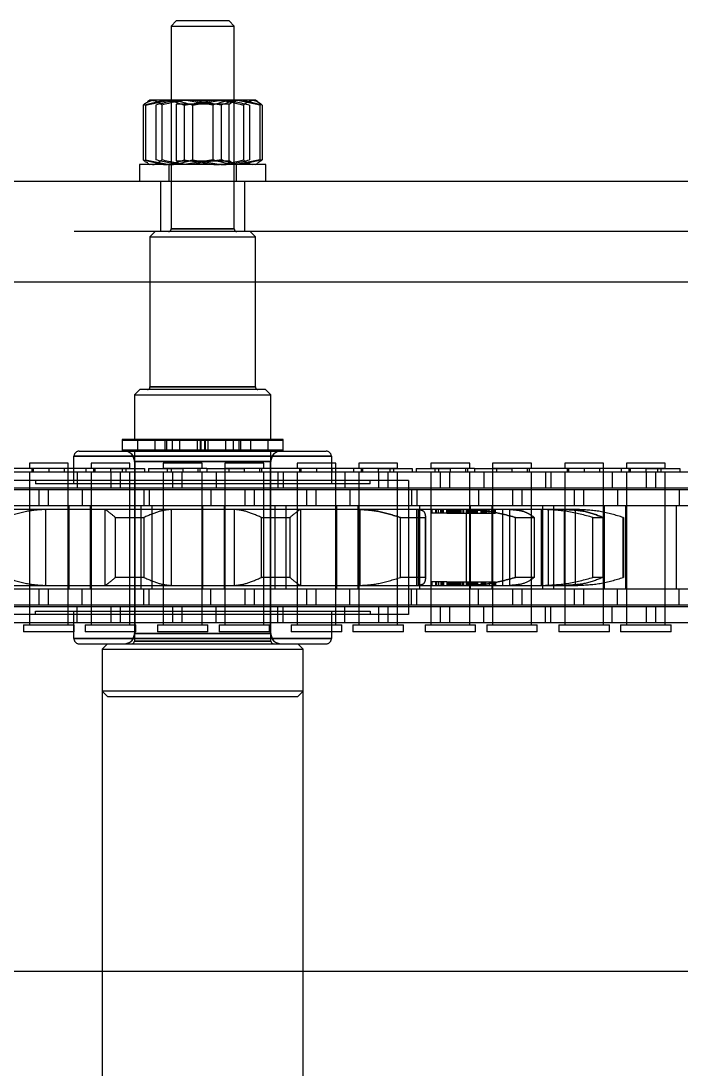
# Model space of a CAD drawing. Header units: metres. Extents: x 0 to 21025, y 0 to 14850.
# Drawn here: x 4855.8 to 4918.4, y 9251.9 to 9351.4 of the extents above; entities that cross this region are included whole.
import ezdxf

# ---------------------------------------------------------------- set-up
doc = ezdxf.new("R2010")
doc.units = ezdxf.units.M
doc.header["$LTSCALE"] = 25
doc.linetypes.add('HIDDEN2', pattern=[4.7625, 3.175, -1.5875])
doc.layers.add('SL4', color=4, linetype='Continuous')
doc.layers.add('ST1', color=7, linetype='HIDDEN2')

msp = doc.modelspace()

# ---------------------------------------------------------------- linework, layer by layer
at = {"layer": 'SL4'}
for p, q in [((4870.527, 9351.384), (4870.027, 9350.884)), ((4870.027, 9350.884), (4870.027, 9343.849)), ((4870.027, 9350.884), (4876.027, 9350.884)), ((4875.527, 9351.384), (4870.527, 9351.384)), ((4876.027, 9350.884), (4875.527, 9351.384)), ((4876.027, 9343.849), (4876.027, 9350.884)), ((4867.384, 9343.402), (4869.325, 9343.849)), ((4868.027, 9343.849), (4867.776, 9343.704)), ((4869.325, 9343.849), (4868.027, 9343.849)), ((4874.086, 9343.849), (4869.325, 9343.849)), ((4871.265, 9343.402), (4874.086, 9343.849)), ((4877.788, 9343.849), (4874.086, 9343.849)), ((4878.027, 9343.849), (4877.788, 9343.849)), ((4878.277, 9343.704), (4878.027, 9343.849)), ((4867.384, 9343.402), (4867.384, 9338.195)), ((4871.265, 9343.402), (4871.265, 9338.195)), ((4876.908, 9343.402), (4876.908, 9338.195)), ((4878.669, 9343.402), (4878.669, 9338.195)), ((4867.384, 9338.195), (4869.325, 9337.749)), ((4867.776, 9337.893), (4868.027, 9337.749)), ((4871.265, 9338.195), (4874.086, 9337.749)), ((4878.027, 9337.749), (4878.277, 9337.893)), ((4878.266, 9337.937), (4878.669, 9338.195)), ((4867.027, 9337.749), (4867.027, 9336.149)), ((4879.027, 9337.749), (4867.027, 9337.749)), ((4879.027, 9336.149), (4879.027, 9337.749)), ((5535.514, 9336.149), (4210.539, 9336.149)), ((4210.539, 9326.624), (5535.514, 9326.624)), ((4210.539, 9261.149), (5535.514, 9261.149)), ((4863.502, 9261.149), (4863.502, 9121.619)), ((4882.552, 9121.619), (4882.552, 9261.149))]:
    msp.add_line(p, q, dxfattribs=at)
for points, knots in [([(4869.325, 9343.849), (4869.371, 9343.848), (4870.026, 9343.842), (4870.668, 9343.614), (4871.265, 9343.402)], [0, 0, 0, 0, 0.070201, 1, 1, 1, 1]), ([(4874.086, 9343.849), (4874.153, 9343.848), (4875.106, 9343.842), (4876.04, 9343.614), (4876.908, 9343.402)], [0, 0, 0, 0, 0.0702006, 1, 1, 1, 1]), ([(4876.908, 9343.402), (4876.981, 9343.469), (4877.269, 9343.731), (4877.567, 9343.799), (4877.788, 9343.849)], [0, 0, 0, 0, 0.257551, 1, 1, 1, 1]), ([(4877.788, 9343.849), (4877.868, 9343.842), (4878.166, 9343.817), (4878.457, 9343.577), (4878.669, 9343.402)], [0, 0, 0, 0, 0.268634, 1, 1, 1, 1]), ([(4867.384, 9343.402), (4867.458, 9343.474), (4867.589, 9343.604), (4867.726, 9343.644), (4867.786, 9343.661)], [0, 0, 0, 0, 0.560905, 1, 1, 1, 1]), ([(4867.384, 9338.195), (4867.458, 9338.123), (4867.589, 9337.993), (4867.726, 9337.954), (4867.786, 9337.936)], [0, 0, 0, 0, 0.560905, 1, 1, 1, 1]), ([(4869.325, 9337.749), (4869.371, 9337.749), (4870.026, 9337.755), (4870.668, 9337.983), (4871.265, 9338.195)], [0, 0, 0, 0, 0.070201, 1, 1, 1, 1]), ([(4874.086, 9337.749), (4874.153, 9337.749), (4875.106, 9337.755), (4876.04, 9337.983), (4876.908, 9338.195)], [0, 0, 0, 0, 0.070201, 1, 1, 1, 1]), ([(4876.908, 9338.195), (4876.981, 9338.128), (4877.269, 9337.866), (4877.567, 9337.799), (4877.788, 9337.749)], [0, 0, 0, 0, 0.257551, 1, 1, 1, 1])]:
    msp.add_open_spline(points, degree=3, knots=knots, dxfattribs=at)
at = {"layer": 'ST1'}
for p, q in [((4867.612, 9343.402), (4869.833, 9343.849)), ((4867.786, 9343.661), (4868.265, 9343.849)), ((4870.027, 9343.849), (4870.027, 9331.634)), ((4870.027, 9343.849), (4870.027, 9343.823)), ((4876.027, 9343.823), (4870.027, 9343.823)), ((4874, 9343.402), (4871.292, 9343.849)), ((4874.788, 9343.402), (4871.967, 9343.849)), ((4872.054, 9343.402), (4874.761, 9343.849)), ((4875.527, 9343.473), (4876.027, 9343.823)), ((4876.027, 9331.634), (4876.027, 9343.849)), ((4876.027, 9343.823), (4876.027, 9343.849)), ((4878.442, 9343.402), (4876.221, 9343.849)), ((4878.669, 9343.402), (4876.729, 9343.849)), ((4877.955, 9343.849), (4878.088, 9343.813)), ((4867.612, 9343.402), (4867.612, 9338.195)), ((4868.585, 9343.402), (4868.585, 9338.195)), ((4869.146, 9343.402), (4869.146, 9338.195)), ((4875.527, 9343.473), (4870.527, 9343.473)), ((4870.527, 9343.473), (4870.527, 9338.099)), ((4872.054, 9343.402), (4872.054, 9338.195)), ((4874, 9343.402), (4874, 9338.195)), ((4874.788, 9343.402), (4874.788, 9338.195)), ((4875.527, 9338.099), (4875.527, 9343.473)), ((4877.469, 9343.402), (4877.469, 9338.195)), ((4878.442, 9343.402), (4878.442, 9338.195)), ((4867.612, 9338.195), (4869.833, 9337.749)), ((4870.527, 9338.099), (4875.527, 9338.099)), ((4874, 9338.195), (4871.292, 9337.749)), ((4874.788, 9338.195), (4871.967, 9337.749)), ((4872.054, 9338.195), (4874.761, 9337.749)), ((4876.027, 9337.749), (4875.527, 9338.099)), ((4878.442, 9338.195), (4876.221, 9337.749)), ((4878.669, 9338.195), (4876.729, 9337.749)), ((4869.827, 9337.749), (4869.827, 9336.149)), ((4876.227, 9336.149), (4876.227, 9337.749)), ((4869.027, 9336.149), (4869.027, 9331.386)), ((4877.027, 9331.386), (4877.027, 9336.149)), ((5535.514, 9331.386), (4210.539, 9331.386)), ((4868.527, 9331.384), (4868.027, 9330.884)), ((4868.027, 9330.884), (4878.027, 9330.884)), ((4868.027, 9330.884), (4868.027, 9316.634)), ((4877.527, 9331.384), (4868.527, 9331.384)), ((4876.027, 9331.634), (4870.027, 9331.634)), ((4870.027, 9331.634), (4876.027, 9331.634)), ((4878.027, 9330.884), (4877.527, 9331.384)), ((4878.027, 9316.634), (4878.027, 9330.884)), ((4210.539, 9326.624), (5535.514, 9326.624)), ((4867.052, 9316.384), (4866.552, 9315.884)), ((4879.002, 9316.384), (4867.052, 9316.384)), ((4868.027, 9316.634), (4877.98, 9316.634)), ((4878.027, 9316.634), (4868.073, 9316.634)), ((4879.502, 9315.884), (4879.002, 9316.384)), ((4866.552, 9315.884), (4879.502, 9315.884)), ((4866.552, 9315.884), (4866.552, 9311.629)), ((4879.502, 9311.629), (4879.502, 9315.884)), ((4880.67, 9311.629), (4865.383, 9311.629)), ((4865.383, 9311.629), (4865.383, 9310.629)), ((4880.67, 9311.529), (4865.383, 9311.529)), ((4866.827, 9311.629), (4866.827, 9310.529)), ((4866.827, 9311.629), (4866.827, 9310.629)), ((4868.479, 9311.629), (4868.479, 9310.629)), ((4868.479, 9311.529), (4868.479, 9310.529)), ((4869.43, 9311.629), (4869.43, 9310.629)), ((4869.43, 9311.529), (4869.43, 9310.529)), ((4869.606, 9311.629), (4869.606, 9310.629)), ((4869.606, 9311.529), (4869.606, 9310.529)), ((4870.122, 9311.629), (4870.122, 9310.629)), ((4870.122, 9311.529), (4870.122, 9310.529)), ((4870.827, 9311.629), (4870.827, 9310.629)), ((4872.527, 9310.629), (4872.527, 9311.629)), ((4872.777, 9311.629), (4872.777, 9310.629)), ((4872.865, 9311.629), (4872.865, 9310.629)), ((4873.188, 9311.629), (4873.188, 9310.629)), ((4873.277, 9311.629), (4873.277, 9310.629)), ((4873.527, 9311.629), (4873.527, 9310.629)), ((4875.227, 9310.629), (4875.227, 9311.629)), ((4875.931, 9311.629), (4875.931, 9310.629)), ((4875.931, 9311.529), (4875.931, 9310.529)), ((4876.448, 9311.629), (4876.448, 9310.629)), ((4876.448, 9311.529), (4876.448, 9310.529)), ((4876.623, 9311.629), (4876.623, 9310.629)), ((4876.623, 9311.529), (4876.623, 9310.529)), ((4877.574, 9311.629), (4877.574, 9310.629)), ((4877.574, 9311.529), (4877.574, 9310.529)), ((4879.227, 9310.529), (4879.227, 9311.629)), ((4879.227, 9310.629), (4879.227, 9311.629)), ((4880.67, 9310.629), (4880.67, 9311.629)), ((4860.812, 9310.04), (4885.242, 9310.04)), ((4860.812, 9307.44), (4860.812, 9310.04)), ((4885.242, 9310.04), (4860.812, 9310.04)), ((4860.812, 9310.04), (4885.242, 9310.04)), ((4885.242, 9310.04), (4860.812, 9310.04)), ((4861.3, 9310.529), (4884.753, 9310.529)), ((4880.67, 9310.629), (4865.383, 9310.629)), ((4865.383, 9310.629), (4865.383, 9310.529)), ((4866.552, 9310.529), (4866.552, 9292.489)), ((4870.827, 9310.629), (4870.827, 9310.529)), ((4872.527, 9310.529), (4872.527, 9310.629)), ((4872.777, 9310.629), (4872.777, 9310.529)), ((4872.865, 9310.629), (4872.865, 9310.529)), ((4873.188, 9310.629), (4873.188, 9310.529)), ((4873.277, 9310.629), (4873.277, 9310.529)), ((4873.527, 9310.629), (4873.527, 9310.529)), ((4875.227, 9310.529), (4875.227, 9310.629)), ((4879.502, 9292.489), (4879.502, 9310.529)), ((4880.67, 9310.529), (4880.67, 9310.629)), ((4885.242, 9310.04), (4885.242, 9307.44)), ((4860.274, 9309.384), (4856.584, 9309.384)), ((4856.584, 9309.384), (4856.584, 9308.91)), ((4860.274, 9308.91), (4860.274, 9309.384)), ((4866.122, 9309.384), (4862.432, 9309.384)), ((4862.432, 9309.384), (4862.432, 9308.91)), ((4866.122, 9308.91), (4866.122, 9309.384)), ((4866.552, 9309.551), (4866.552, 9293.216)), ((4879.477, 9309.551), (4866.576, 9309.551)), ((4866.576, 9309.551), (4866.576, 9293.216)), ((4866.576, 9309.551), (4879.477, 9309.551)), ((4879.477, 9309.551), (4866.576, 9309.551)), ((4866.576, 9309.551), (4879.477, 9309.551)), ((4872.974, 9309.384), (4869.284, 9309.384)), ((4869.284, 9309.384), (4869.284, 9308.91)), ((4872.974, 9308.91), (4872.974, 9309.384)), ((4878.822, 9309.384), (4875.132, 9309.384)), ((4875.132, 9309.384), (4875.132, 9308.91)), ((4878.822, 9308.91), (4878.822, 9309.384)), ((4879.477, 9293.216), (4879.477, 9309.551)), ((4879.502, 9293.216), (4879.502, 9309.551)), ((4885.674, 9309.384), (4881.984, 9309.384)), ((4881.984, 9309.384), (4881.984, 9308.91)), ((4885.674, 9308.91), (4885.674, 9309.384)), ((4891.522, 9309.384), (4887.832, 9309.384)), ((4887.832, 9309.384), (4887.832, 9308.91)), ((4891.522, 9308.91), (4891.522, 9309.384)), ((4898.374, 9309.384), (4894.684, 9309.384)), ((4894.684, 9309.384), (4894.684, 9308.91)), ((4898.374, 9308.91), (4898.374, 9309.384)), ((4904.222, 9309.384), (4900.532, 9309.384)), ((4900.532, 9309.384), (4900.532, 9308.91)), ((4904.222, 9308.91), (4904.222, 9309.384)), ((4911.074, 9309.384), (4907.384, 9309.384)), ((4907.384, 9309.384), (4907.384, 9308.91)), ((4911.074, 9308.91), (4911.074, 9309.384)), ((4916.922, 9309.384), (4913.232, 9309.384)), ((4913.232, 9309.384), (4913.232, 9308.91)), ((4916.922, 9308.91), (4916.922, 9309.384)), ((4864.277, 9308.873), (4851.577, 9308.873)), ((4861.102, 9308.541), (4854.752, 9308.541)), ((4856.584, 9308.91), (4860.274, 9308.91)), ((4856.584, 9308.541), (4856.584, 9307.021)), ((4856.584, 9308.541), (4856.584, 9294.042)), ((4856.81, 9308.873), (4856.81, 9308.541)), ((4856.953, 9308.91), (4856.953, 9308.541)), ((4858.429, 9308.873), (4858.429, 9308.541)), ((4859.905, 9308.541), (4859.905, 9308.91)), ((4860.274, 9307.021), (4860.274, 9308.873)), ((4860.274, 9294.042), (4860.274, 9308.541)), ((4861.102, 9308.541), (4861.102, 9307.021)), ((4870.197, 9308.541), (4861.102, 9308.541)), ((4861.981, 9308.541), (4861.981, 9308.873)), ((4862.432, 9308.91), (4866.122, 9308.91)), ((4862.432, 9308.541), (4862.432, 9307.021)), ((4862.432, 9308.541), (4862.432, 9294.042)), ((4862.658, 9308.873), (4862.658, 9308.541)), ((4862.801, 9308.91), (4862.801, 9308.541)), ((4864.277, 9308.873), (4864.277, 9308.541)), ((4864.277, 9308.873), (4867.508, 9308.873)), ((4864.349, 9307.021), (4864.349, 9308.541)), ((4865.209, 9308.541), (4865.209, 9307.021)), ((4865.384, 9308.873), (4865.384, 9308.541)), ((4865.753, 9308.541), (4865.753, 9308.91)), ((4866.122, 9307.021), (4866.122, 9308.541)), ((4866.122, 9294.042), (4866.122, 9308.541)), ((4867.508, 9308.873), (4867.508, 9308.541)), ((4867.898, 9308.873), (4867.898, 9308.541)), ((4867.898, 9308.873), (4871.129, 9308.873)), ((4869.284, 9308.91), (4872.974, 9308.91)), ((4869.284, 9308.541), (4869.284, 9307.021)), ((4869.284, 9308.541), (4869.284, 9294.042)), ((4869.653, 9308.91), (4869.653, 9308.541)), ((4870.022, 9308.873), (4870.022, 9308.541)), ((4871.057, 9308.541), (4870.197, 9308.541)), ((4870.197, 9307.021), (4870.197, 9308.541)), ((4880.152, 9308.541), (4871.057, 9308.541)), ((4871.057, 9308.541), (4871.057, 9307.021)), ((4871.129, 9308.873), (4871.129, 9308.541)), ((4873.425, 9308.873), (4871.129, 9308.873)), ((4872.605, 9308.541), (4872.605, 9308.91)), ((4872.748, 9308.873), (4872.748, 9308.541)), ((4872.974, 9307.021), (4872.974, 9308.541)), ((4872.974, 9294.042), (4872.974, 9308.541)), ((4873.425, 9308.873), (4876.977, 9308.873)), ((4873.425, 9308.873), (4873.425, 9308.541)), ((4874.304, 9308.541), (4874.304, 9307.021)), ((4875.132, 9308.91), (4878.822, 9308.91)), ((4875.132, 9308.873), (4875.132, 9307.021)), ((4875.132, 9308.541), (4875.132, 9294.042)), ((4875.501, 9308.91), (4875.501, 9308.541)), ((4876.977, 9308.873), (4876.977, 9308.541)), ((4889.677, 9308.873), (4876.977, 9308.873)), ((4878.453, 9308.541), (4878.453, 9308.91)), ((4878.596, 9308.873), (4878.596, 9308.541)), ((4878.822, 9307.021), (4878.822, 9308.541)), ((4878.822, 9294.042), (4878.822, 9308.541)), ((4880.152, 9308.541), (4880.152, 9307.021)), ((4886.502, 9308.541), (4880.152, 9308.541)), ((4880.654, 9308.541), (4880.654, 9307.021)), ((4881.984, 9308.91), (4885.674, 9308.91)), ((4881.984, 9308.541), (4881.984, 9307.021)), ((4881.984, 9308.541), (4881.984, 9294.042)), ((4882.21, 9308.873), (4882.21, 9308.541)), ((4882.353, 9308.91), (4882.353, 9308.541)), ((4883.829, 9308.873), (4883.829, 9308.541)), ((4885.305, 9308.541), (4885.305, 9308.91)), ((4885.674, 9307.021), (4885.674, 9308.873)), ((4885.674, 9294.042), (4885.674, 9308.541)), ((4886.502, 9308.541), (4886.502, 9307.021)), ((4895.597, 9308.541), (4886.502, 9308.541)), ((4887.381, 9308.541), (4887.381, 9308.873)), ((4887.832, 9308.91), (4891.522, 9308.91)), ((4887.832, 9308.541), (4887.832, 9307.021)), ((4887.832, 9308.541), (4887.832, 9294.042)), ((4888.058, 9308.873), (4888.058, 9308.541)), ((4888.201, 9308.91), (4888.201, 9308.541)), ((4889.677, 9308.873), (4889.677, 9308.541)), ((4889.677, 9308.873), (4892.908, 9308.873)), ((4889.749, 9307.021), (4889.749, 9308.541)), ((4890.609, 9308.541), (4890.609, 9307.021)), ((4890.784, 9308.873), (4890.784, 9308.541)), ((4891.153, 9308.541), (4891.153, 9308.91)), ((4891.522, 9307.021), (4891.522, 9308.541)), ((4891.522, 9294.042), (4891.522, 9308.541)), ((4892.908, 9308.873), (4892.908, 9308.541)), ((4893.298, 9308.873), (4893.298, 9308.541)), ((4893.298, 9308.873), (4896.529, 9308.873)), ((4894.684, 9308.91), (4898.374, 9308.91)), ((4894.684, 9308.541), (4894.684, 9307.021)), ((4894.684, 9308.541), (4894.684, 9294.042)), ((4895.053, 9308.91), (4895.053, 9308.541)), ((4895.422, 9308.873), (4895.422, 9308.541)), ((4896.457, 9308.541), (4895.597, 9308.541)), ((4895.597, 9307.021), (4895.597, 9308.541)), ((4905.552, 9308.541), (4896.457, 9308.541)), ((4896.457, 9308.541), (4896.457, 9307.021)), ((4896.529, 9308.873), (4896.529, 9308.541)), ((4898.825, 9308.873), (4896.529, 9308.873)), ((4898.005, 9308.541), (4898.005, 9308.91)), ((4898.148, 9308.873), (4898.148, 9308.541)), ((4898.374, 9307.021), (4898.374, 9308.541)), ((4898.374, 9294.042), (4898.374, 9308.541)), ((4898.825, 9308.873), (4902.377, 9308.873)), ((4898.825, 9308.873), (4898.825, 9308.541)), ((4899.704, 9308.541), (4899.704, 9307.021)), ((4900.532, 9308.91), (4904.222, 9308.91)), ((4900.532, 9308.873), (4900.532, 9307.021)), ((4900.532, 9308.541), (4900.532, 9294.042)), ((4900.901, 9308.91), (4900.901, 9308.541)), ((4902.377, 9308.873), (4902.377, 9308.541)), ((4915.077, 9308.873), (4902.377, 9308.873)), ((4903.853, 9308.541), (4903.853, 9308.91)), ((4903.996, 9308.873), (4903.996, 9308.541)), ((4904.222, 9307.021), (4904.222, 9308.541)), ((4904.222, 9294.042), (4904.222, 9308.541)), ((4905.552, 9308.541), (4905.552, 9307.021)), ((4911.902, 9308.541), (4905.552, 9308.541)), ((4906.054, 9308.541), (4906.054, 9307.021)), ((4907.384, 9308.91), (4911.074, 9308.91)), ((4907.384, 9308.541), (4907.384, 9307.021)), ((4907.384, 9308.541), (4907.384, 9294.042)), ((4907.61, 9308.873), (4907.61, 9308.541)), ((4907.753, 9308.91), (4907.753, 9308.541)), ((4909.229, 9308.873), (4909.229, 9308.541)), ((4910.705, 9308.541), (4910.705, 9308.91)), ((4911.074, 9307.021), (4911.074, 9308.873)), ((4911.074, 9294.042), (4911.074, 9308.541)), ((4911.902, 9308.541), (4911.902, 9307.021)), ((4920.997, 9308.541), (4911.902, 9308.541)), ((4912.781, 9308.541), (4912.781, 9308.873)), ((4913.232, 9308.91), (4916.922, 9308.91)), ((4913.232, 9308.541), (4913.232, 9307.021)), ((4913.232, 9308.541), (4913.232, 9294.042)), ((4913.458, 9308.873), (4913.458, 9308.541)), ((4913.601, 9308.91), (4913.601, 9308.541)), ((4915.077, 9308.873), (4915.077, 9308.541)), ((4915.077, 9308.873), (4918.308, 9308.873)), ((4915.149, 9307.021), (4915.149, 9308.541)), ((4916.009, 9308.541), (4916.009, 9307.021)), ((4916.184, 9308.873), (4916.184, 9308.541)), ((4916.553, 9308.541), (4916.553, 9308.91)), ((4916.922, 9307.021), (4916.922, 9308.541)), ((4916.922, 9294.042), (4916.922, 9308.541)), ((4918.308, 9308.873), (4918.308, 9308.541)), ((4892.571, 9307.759), (4853.483, 9307.759)), ((4861.102, 9307.021), (4854.752, 9307.021)), ((4857.147, 9307.759), (4857.147, 9307.44)), ((4888.906, 9307.44), (4857.147, 9307.44)), ((4870.197, 9307.021), (4861.102, 9307.021)), ((4871.057, 9307.021), (4870.197, 9307.021)), ((4880.152, 9307.021), (4871.057, 9307.021)), ((4886.502, 9307.021), (4880.152, 9307.021)), ((4895.597, 9307.021), (4886.502, 9307.021)), ((4888.906, 9307.44), (4888.906, 9307.759)), ((4892.571, 9307.759), (4892.571, 9304.989)), ((4896.457, 9307.021), (4895.597, 9307.021)), ((4905.552, 9307.021), (4896.457, 9307.021)), ((4911.902, 9307.021), (4905.552, 9307.021)), ((4920.997, 9307.021), (4911.902, 9307.021)), ((4857.497, 9306.869), (4848.402, 9306.869)), ((4856.584, 9306.869), (4856.584, 9305.349)), ((4858.357, 9306.869), (4857.497, 9306.869)), ((4857.497, 9305.349), (4857.497, 9306.869)), ((4867.452, 9306.869), (4858.357, 9306.869)), ((4858.357, 9306.869), (4858.357, 9305.349)), ((4860.274, 9305.349), (4860.274, 9306.869)), ((4861.604, 9306.869), (4861.604, 9305.349)), ((4862.432, 9306.869), (4862.432, 9305.349)), ((4866.122, 9305.349), (4866.122, 9306.869)), ((4867.452, 9306.869), (4867.452, 9305.349)), ((4873.802, 9306.869), (4867.452, 9306.869)), ((4867.954, 9306.869), (4867.954, 9305.349)), ((4869.284, 9306.869), (4869.284, 9305.349)), ((4872.974, 9305.349), (4872.974, 9306.869)), ((4873.802, 9306.869), (4873.802, 9305.349)), ((4882.897, 9306.869), (4873.802, 9306.869)), ((4875.132, 9306.869), (4875.132, 9305.349)), ((4877.049, 9305.349), (4877.049, 9306.869)), ((4877.909, 9306.869), (4877.909, 9305.349)), ((4878.822, 9305.349), (4878.822, 9306.869)), ((4881.984, 9306.869), (4881.984, 9305.349)), ((4883.757, 9306.869), (4882.897, 9306.869)), ((4882.897, 9305.349), (4882.897, 9306.869)), ((4892.852, 9306.869), (4883.757, 9306.869)), ((4883.757, 9306.869), (4883.757, 9305.349)), ((4885.674, 9305.349), (4885.674, 9306.869)), ((4887.004, 9306.869), (4887.004, 9305.349)), ((4887.832, 9306.869), (4887.832, 9305.349)), ((4891.522, 9305.349), (4891.522, 9306.869)), ((4892.852, 9306.869), (4892.852, 9305.349)), ((4899.202, 9306.869), (4892.852, 9306.869)), ((4893.354, 9306.869), (4893.354, 9305.349)), ((4894.684, 9306.869), (4894.684, 9305.349)), ((4898.374, 9305.349), (4898.374, 9306.869)), ((4899.202, 9306.869), (4899.202, 9305.349)), ((4908.297, 9306.869), (4899.202, 9306.869)), ((4900.532, 9306.869), (4900.532, 9305.349)), ((4902.449, 9305.349), (4902.449, 9306.869)), ((4903.309, 9306.869), (4903.309, 9305.349)), ((4904.222, 9305.349), (4904.222, 9306.869)), ((4907.384, 9306.869), (4907.384, 9305.349)), ((4909.157, 9306.869), (4908.297, 9306.869)), ((4908.297, 9305.349), (4908.297, 9306.869)), ((4918.252, 9306.869), (4909.157, 9306.869)), ((4909.157, 9306.869), (4909.157, 9305.349)), ((4911.074, 9305.349), (4911.074, 9306.869)), ((4912.404, 9306.869), (4912.404, 9305.349)), ((4913.232, 9306.869), (4913.232, 9305.349)), ((4916.922, 9305.349), (4916.922, 9306.869)), ((4918.252, 9306.869), (4918.252, 9305.349)), ((4924.602, 9306.869), (4918.252, 9306.869)), ((4857.497, 9305.349), (4848.402, 9305.349)), ((4858.034, 9304.989), (4852.553, 9304.989)), ((4856.584, 9305.349), (4856.584, 9297.419)), ((4858.357, 9305.349), (4857.497, 9305.349)), ((4858.122, 9304.989), (4858.034, 9304.989)), ((4858.034, 9304.989), (4858.122, 9304.989)), ((4858.122, 9304.989), (4858.122, 9297.779)), ((4863.745, 9304.989), (4858.122, 9304.989)), ((4867.452, 9305.349), (4858.357, 9305.349)), ((4860.274, 9297.419), (4860.274, 9305.349)), ((4860.317, 9305.349), (4860.317, 9297.419)), ((4862.389, 9297.419), (4862.389, 9305.349)), ((4862.432, 9305.349), (4862.432, 9297.419)), ((4863.745, 9304.989), (4863.745, 9297.779)), ((4863.751, 9304.989), (4863.745, 9304.989)), ((4863.745, 9304.989), (4863.751, 9304.989)), ((4869.985, 9304.989), (4863.751, 9304.989)), ((4866.122, 9297.419), (4866.122, 9305.349)), ((4867.169, 9305.349), (4867.169, 9297.419)), ((4873.802, 9305.349), (4867.452, 9305.349)), ((4868.237, 9297.419), (4868.237, 9305.349)), ((4869.284, 9305.349), (4869.284, 9297.419)), ((4870.035, 9304.989), (4869.985, 9304.989)), ((4869.985, 9304.989), (4870.035, 9304.989)), ((4870.035, 9304.989), (4870.035, 9297.779)), ((4876.018, 9304.989), (4870.035, 9304.989)), ((4872.974, 9297.419), (4872.974, 9305.349)), ((4873.017, 9305.349), (4873.017, 9297.419)), ((4882.897, 9305.349), (4873.802, 9305.349)), ((4875.089, 9297.419), (4875.089, 9305.349)), ((4875.132, 9305.349), (4875.132, 9297.419)), ((4876.018, 9304.989), (4876.018, 9297.779)), ((4876.069, 9304.989), (4876.018, 9304.989)), ((4876.018, 9304.989), (4876.069, 9304.989)), ((4882.302, 9304.989), (4876.069, 9304.989)), ((4878.822, 9297.419), (4878.822, 9305.349)), ((4879.869, 9305.349), (4879.869, 9297.419)), ((4880.937, 9297.419), (4880.937, 9305.349)), ((4881.984, 9305.349), (4881.984, 9297.419)), ((4882.308, 9304.989), (4882.302, 9304.989)), ((4882.302, 9304.989), (4882.308, 9304.989)), ((4882.308, 9304.989), (4882.308, 9297.779)), ((4887.931, 9304.989), (4882.308, 9304.989)), ((4883.757, 9305.349), (4882.897, 9305.349)), ((4892.852, 9305.349), (4883.757, 9305.349)), ((4885.674, 9297.419), (4885.674, 9305.349)), ((4885.717, 9305.349), (4885.717, 9297.419)), ((4887.789, 9297.419), (4887.789, 9305.349)), ((4887.832, 9305.349), (4887.832, 9297.419)), ((4887.931, 9304.989), (4887.931, 9297.779)), ((4888.019, 9304.989), (4887.931, 9304.989)), ((4887.931, 9304.989), (4888.019, 9304.989)), ((4893.501, 9304.989), (4888.019, 9304.989)), ((4891.522, 9297.419), (4891.522, 9305.349)), ((4892.569, 9305.349), (4892.569, 9297.419)), ((4899.202, 9305.349), (4892.852, 9305.349)), ((4893.312, 9304.989), (4893.312, 9297.779)), ((4893.462, 9304.989), (4893.462, 9297.779)), ((4898.046, 9304.989), (4893.501, 9304.989)), ((4893.637, 9297.419), (4893.637, 9305.349)), ((4894.684, 9305.349), (4894.684, 9297.419)), ((4894.788, 9304.989), (4894.788, 9304.654)), ((4895.123, 9304.989), (4895.123, 9304.654)), ((4895.225, 9304.654), (4895.225, 9304.989)), ((4895.396, 9304.654), (4895.396, 9304.989)), ((4895.627, 9304.654), (4895.627, 9304.989)), ((4895.731, 9304.654), (4895.731, 9304.989)), ((4895.78, 9304.654), (4895.78, 9304.989)), ((4895.872, 9304.654), (4895.872, 9304.989)), ((4896.194, 9304.654), (4896.194, 9304.989)), ((4896.253, 9304.989), (4896.253, 9304.654)), ((4896.254, 9304.654), (4896.254, 9304.989)), ((4896.305, 9304.654), (4896.305, 9304.989)), ((4896.318, 9304.654), (4896.318, 9304.989)), ((4896.319, 9304.654), (4896.319, 9304.989)), ((4896.376, 9304.654), (4896.376, 9304.989)), ((4896.452, 9304.654), (4896.452, 9304.989)), ((4896.461, 9304.654), (4896.461, 9304.989)), ((4896.492, 9304.654), (4896.492, 9304.989)), ((4896.566, 9304.989), (4896.566, 9304.654)), ((4896.569, 9304.654), (4896.569, 9304.989)), ((4896.577, 9304.654), (4896.577, 9304.989)), ((4896.59, 9304.654), (4896.59, 9304.989)), ((4896.683, 9304.654), (4896.683, 9304.989)), ((4896.703, 9304.654), (4896.703, 9304.989)), ((4896.71, 9304.654), (4896.71, 9304.989)), ((4896.779, 9304.654), (4896.779, 9304.989)), ((4896.872, 9304.654), (4896.872, 9304.989)), ((4896.956, 9304.654), (4896.956, 9304.989)), ((4897.036, 9304.654), (4897.036, 9304.989)), ((4897.084, 9304.654), (4897.084, 9304.989)), ((4897.188, 9304.654), (4897.188, 9304.989)), ((4897.22, 9304.654), (4897.22, 9304.989)), ((4897.223, 9304.654), (4897.223, 9304.989)), ((4897.256, 9304.654), (4897.256, 9304.989)), ((4897.295, 9304.654), (4897.295, 9304.989)), ((4897.329, 9304.654), (4897.329, 9304.989)), ((4897.332, 9304.654), (4897.332, 9304.989)), ((4897.358, 9304.654), (4897.358, 9304.989)), ((4897.362, 9304.654), (4897.362, 9304.989)), ((4897.45, 9304.654), (4897.45, 9304.989)), ((4897.463, 9304.654), (4897.463, 9304.989)), ((4897.48, 9304.654), (4897.48, 9304.989)), ((4897.499, 9304.654), (4897.499, 9304.989)), ((4897.507, 9304.654), (4897.507, 9304.989)), ((4897.64, 9304.654), (4897.64, 9304.989)), ((4897.8, 9304.654), (4897.8, 9304.989)), ((4898.046, 9304.989), (4898.046, 9297.779)), ((4898.161, 9304.989), (4898.046, 9304.989)), ((4898.046, 9304.989), (4898.161, 9304.989)), ((4898.046, 9304.989), (4898.161, 9304.989)), ((4898.161, 9304.989), (4898.046, 9304.989)), ((4898.134, 9304.654), (4898.134, 9304.989)), ((4902.23, 9304.989), (4898.161, 9304.989)), ((4898.183, 9304.654), (4898.183, 9304.989)), ((4898.244, 9304.654), (4898.244, 9304.989)), ((4898.374, 9297.419), (4898.374, 9305.349)), ((4898.417, 9305.349), (4898.417, 9297.419)), ((4898.543, 9304.654), (4898.543, 9304.989)), ((4898.584, 9304.654), (4898.584, 9304.989)), ((4898.605, 9304.654), (4898.605, 9304.989)), ((4898.624, 9304.654), (4898.624, 9304.989)), ((4898.733, 9304.654), (4898.733, 9304.989)), ((4898.779, 9304.654), (4898.779, 9304.989)), ((4898.86, 9304.654), (4898.86, 9304.989)), ((4898.914, 9304.654), (4898.914, 9304.989)), ((4898.968, 9304.654), (4898.968, 9304.989)), ((4898.986, 9304.654), (4898.986, 9304.989)), ((4899.007, 9304.654), (4899.007, 9304.989)), ((4899.014, 9304.654), (4899.014, 9304.989)), ((4899.086, 9304.654), (4899.086, 9304.989)), ((4899.11, 9304.654), (4899.11, 9304.989)), ((4908.297, 9305.349), (4899.202, 9305.349)), ((4899.445, 9304.654), (4899.445, 9304.989)), ((4899.471, 9304.654), (4899.471, 9304.989)), ((4899.518, 9304.654), (4899.518, 9304.989)), ((4899.555, 9304.654), (4899.555, 9304.989)), ((4899.603, 9304.654), (4899.603, 9304.989)), ((4899.725, 9304.654), (4899.725, 9304.989)), ((4899.861, 9304.654), (4899.861, 9304.989)), ((4899.957, 9304.654), (4899.957, 9304.989)), ((4899.978, 9304.654), (4899.978, 9304.989)), ((4900.228, 9304.654), (4900.228, 9304.989)), ((4900.462, 9304.654), (4900.462, 9304.989)), ((4900.489, 9297.419), (4900.489, 9305.349)), ((4900.532, 9305.349), (4900.532, 9297.419)), ((4900.552, 9304.654), (4900.552, 9304.989)), ((4900.588, 9304.654), (4900.588, 9304.989)), ((4900.631, 9304.654), (4900.631, 9304.989)), ((4900.668, 9304.654), (4900.668, 9304.989)), ((4900.786, 9304.654), (4900.786, 9304.989)), ((4900.796, 9304.654), (4900.796, 9304.989)), ((4900.816, 9304.654), (4900.816, 9304.989)), ((4900.831, 9304.654), (4900.831, 9304.989)), ((4901.482, 9304.989), (4901.482, 9297.779)), ((4902.152, 9304.989), (4902.152, 9297.779)), ((4902.23, 9304.989), (4902.152, 9304.989)), ((4902.152, 9304.989), (4902.23, 9304.989)), ((4905.143, 9304.989), (4902.23, 9304.989)), ((4904.222, 9297.419), (4904.222, 9305.349)), ((4905.143, 9304.989), (4905.143, 9297.779)), ((4905.272, 9304.989), (4905.143, 9304.989)), ((4905.143, 9304.989), (4905.272, 9304.989)), ((4905.143, 9304.989), (4905.272, 9304.989)), ((4905.272, 9304.989), (4905.143, 9304.989)), ((4905.269, 9305.349), (4905.269, 9297.419)), ((4907.437, 9304.989), (4905.272, 9304.989)), ((4905.829, 9304.989), (4905.829, 9297.779)), ((4906.337, 9297.419), (4906.337, 9305.349)), ((4907.328, 9304.989), (4907.328, 9297.779)), ((4907.437, 9304.989), (4907.328, 9304.989)), ((4907.384, 9305.349), (4907.384, 9297.419)), ((4908.367, 9304.989), (4907.437, 9304.989)), ((4909.157, 9305.349), (4908.297, 9305.349)), ((4908.367, 9304.989), (4908.367, 9297.779)), ((4908.493, 9304.989), (4908.367, 9304.989)), ((4908.367, 9304.989), (4908.493, 9304.989)), ((4908.367, 9304.989), (4908.493, 9304.989)), ((4908.493, 9304.989), (4908.367, 9304.989)), ((4908.634, 9304.989), (4908.493, 9304.989)), ((4918.252, 9305.349), (4909.157, 9305.349)), ((4911.074, 9297.419), (4911.074, 9305.349)), ((4911.117, 9305.349), (4911.117, 9297.419)), ((4913.189, 9297.419), (4913.189, 9305.349)), ((4913.232, 9305.349), (4913.232, 9297.419)), ((4916.922, 9297.419), (4916.922, 9305.349)), ((4917.969, 9305.349), (4917.969, 9297.419)), ((4924.602, 9305.349), (4918.252, 9305.349)), ((4864.745, 9304.227), (4867.446, 9304.227)), ((4864.745, 9298.541), (4864.745, 9304.227)), ((4867.446, 9304.227), (4867.446, 9298.541)), ((4878.607, 9304.227), (4881.309, 9304.227)), ((4878.607, 9298.541), (4878.607, 9304.227)), ((4881.309, 9304.227), (4881.309, 9298.541)), ((4891.797, 9304.227), (4894.173, 9304.227)), ((4891.797, 9298.541), (4891.797, 9304.227)), ((4894.173, 9304.227), (4894.173, 9298.541)), ((4894.175, 9298.483), (4894.175, 9304.284)), ((4894.175, 9304.284), (4894.175, 9304.284)), ((4895.627, 9304.654), (4894.788, 9304.654)), ((4895.78, 9304.654), (4895.627, 9304.654)), ((4896.194, 9304.654), (4895.78, 9304.654)), ((4896.194, 9304.654), (4898.624, 9304.654)), ((4898.624, 9304.654), (4899.014, 9304.654)), ((4899.014, 9304.654), (4899.861, 9304.654)), ((4899.861, 9304.654), (4900.144, 9304.654)), ((4900.144, 9304.654), (4900.228, 9304.654)), ((4900.228, 9304.654), (4900.552, 9304.654)), ((4900.552, 9304.654), (4900.588, 9304.654)), ((4900.588, 9304.654), (4900.796, 9304.654)), ((4900.796, 9304.654), (4900.831, 9304.654)), ((4902.723, 9304.227), (4904.486, 9304.227)), ((4902.723, 9298.541), (4902.723, 9304.227)), ((4904.486, 9304.227), (4904.486, 9298.541)), ((4910.067, 9298.541), (4910.067, 9304.227)), ((4910.067, 9304.227), (4911.005, 9304.227)), ((4911.005, 9304.227), (4911.005, 9298.541)), ((4912.943, 9298.541), (4912.943, 9304.227)), ((4912.943, 9304.227), (4912.967, 9304.227)), ((4912.967, 9304.227), (4912.967, 9298.541)), ((4867.446, 9298.541), (4864.745, 9298.541)), ((4881.309, 9298.541), (4878.607, 9298.541)), ((4894.173, 9298.541), (4891.797, 9298.541)), ((4894.175, 9298.483), (4894.175, 9298.483)), ((4895.627, 9298.113), (4894.788, 9298.113)), ((4894.788, 9298.113), (4894.788, 9297.779)), ((4895.123, 9298.113), (4895.123, 9297.779)), ((4895.225, 9298.113), (4895.225, 9297.779)), ((4895.396, 9298.113), (4895.396, 9297.779)), ((4895.78, 9298.113), (4895.627, 9298.113)), ((4895.627, 9298.113), (4895.627, 9297.779)), ((4895.731, 9298.113), (4895.731, 9297.779)), ((4896.194, 9298.113), (4895.78, 9298.113)), ((4895.78, 9298.113), (4895.78, 9297.779)), ((4895.872, 9298.113), (4895.872, 9297.779)), ((4896.194, 9298.113), (4898.624, 9298.113)), ((4896.194, 9298.113), (4896.194, 9297.779)), ((4896.253, 9298.113), (4896.253, 9297.779)), ((4896.254, 9298.113), (4896.254, 9297.779)), ((4896.305, 9298.113), (4896.305, 9297.779)), ((4896.318, 9298.113), (4896.318, 9297.779)), ((4896.319, 9298.113), (4896.319, 9297.779)), ((4896.376, 9298.113), (4896.376, 9297.779)), ((4896.452, 9298.113), (4896.452, 9297.779)), ((4896.461, 9298.113), (4896.461, 9297.779)), ((4896.492, 9298.113), (4896.492, 9297.779)), ((4896.566, 9298.113), (4896.566, 9297.779)), ((4896.569, 9298.113), (4896.569, 9297.779)), ((4896.577, 9298.113), (4896.577, 9297.779)), ((4896.59, 9298.113), (4896.59, 9297.779)), ((4896.683, 9298.113), (4896.683, 9297.779)), ((4896.703, 9298.113), (4896.703, 9297.779)), ((4896.71, 9298.113), (4896.71, 9297.779)), ((4896.779, 9298.113), (4896.779, 9297.779)), ((4896.872, 9298.113), (4896.872, 9297.779)), ((4896.956, 9298.113), (4896.956, 9297.779)), ((4897.036, 9298.113), (4897.036, 9297.779)), ((4897.084, 9298.113), (4897.084, 9297.779)), ((4897.188, 9298.113), (4897.188, 9297.779)), ((4897.22, 9298.113), (4897.22, 9297.779)), ((4897.223, 9298.113), (4897.223, 9297.779)), ((4897.256, 9298.113), (4897.256, 9297.779)), ((4897.295, 9298.113), (4897.295, 9297.779)), ((4897.329, 9298.113), (4897.329, 9297.779)), ((4897.332, 9298.113), (4897.332, 9297.779)), ((4897.358, 9298.113), (4897.358, 9297.779)), ((4897.362, 9298.113), (4897.362, 9297.779)), ((4897.45, 9298.113), (4897.45, 9297.779)), ((4897.463, 9298.113), (4897.463, 9297.779)), ((4897.48, 9298.113), (4897.48, 9297.779)), ((4897.499, 9298.113), (4897.499, 9297.779)), ((4897.507, 9298.113), (4897.507, 9297.779)), ((4897.64, 9298.113), (4897.64, 9297.779)), ((4897.8, 9297.779), (4897.8, 9298.113)), ((4898.134, 9297.779), (4898.134, 9298.113)), ((4898.183, 9298.113), (4898.183, 9297.779)), ((4898.244, 9298.113), (4898.244, 9297.779)), ((4898.543, 9298.113), (4898.543, 9297.779)), ((4898.584, 9298.113), (4898.584, 9297.779)), ((4898.605, 9298.113), (4898.605, 9297.779)), ((4898.624, 9298.113), (4899.014, 9298.113)), ((4898.624, 9298.113), (4898.624, 9297.779)), ((4898.733, 9298.113), (4898.733, 9297.779)), ((4898.779, 9298.113), (4898.779, 9297.779)), ((4898.86, 9298.113), (4898.86, 9297.779)), ((4898.914, 9298.113), (4898.914, 9297.779)), ((4898.968, 9298.113), (4898.968, 9297.779)), ((4898.986, 9298.113), (4898.986, 9297.779)), ((4899.007, 9298.113), (4899.007, 9297.779)), ((4899.014, 9298.113), (4899.861, 9298.113)), ((4899.014, 9298.113), (4899.014, 9297.779)), ((4899.086, 9298.113), (4899.086, 9297.779)), ((4899.11, 9298.113), (4899.11, 9297.779)), ((4899.445, 9298.113), (4899.445, 9297.779)), ((4899.471, 9298.113), (4899.471, 9297.779)), ((4899.518, 9298.113), (4899.518, 9297.779)), ((4899.555, 9298.113), (4899.555, 9297.779)), ((4899.603, 9298.113), (4899.603, 9297.779)), ((4899.725, 9298.113), (4899.725, 9297.779)), ((4899.861, 9298.113), (4899.861, 9297.779)), ((4899.861, 9298.113), (4900.144, 9298.113)), ((4900.144, 9298.113), (4900.228, 9298.113)), ((4900.228, 9298.113), (4900.228, 9297.779)), ((4900.228, 9298.113), (4900.552, 9298.113)), ((4900.462, 9298.113), (4900.462, 9297.779)), ((4900.552, 9298.113), (4900.588, 9298.113)), ((4900.552, 9298.113), (4900.552, 9297.779)), ((4900.588, 9298.113), (4900.588, 9297.779)), ((4900.588, 9298.113), (4900.796, 9298.113)), ((4900.631, 9298.113), (4900.631, 9297.779)), ((4900.668, 9298.113), (4900.668, 9297.779)), ((4900.786, 9298.113), (4900.786, 9297.779)), ((4900.796, 9298.113), (4900.796, 9297.779)), ((4900.796, 9298.113), (4900.831, 9298.113)), ((4900.816, 9298.113), (4900.816, 9297.779)), ((4900.831, 9298.113), (4900.831, 9297.779)), ((4904.486, 9298.541), (4902.723, 9298.541)), ((4911.005, 9298.541), (4910.067, 9298.541)), ((4912.967, 9298.541), (4912.943, 9298.541)), ((4857.497, 9297.419), (4848.402, 9297.419)), ((4852.553, 9297.779), (4858.034, 9297.779)), ((4856.584, 9297.419), (4856.584, 9295.899)), ((4858.357, 9297.419), (4857.497, 9297.419)), ((4857.497, 9295.899), (4857.497, 9297.419)), ((4858.034, 9297.779), (4858.122, 9297.779)), ((4858.122, 9297.779), (4858.034, 9297.779)), ((4858.122, 9297.779), (4863.745, 9297.779)), ((4867.452, 9297.419), (4858.357, 9297.419)), ((4858.357, 9297.419), (4858.357, 9295.899)), ((4860.274, 9295.899), (4860.274, 9297.419)), ((4861.604, 9295.899), (4861.604, 9297.419)), ((4862.432, 9297.419), (4862.432, 9295.899)), ((4863.745, 9297.779), (4863.751, 9297.779)), ((4863.751, 9297.779), (4863.745, 9297.779)), ((4863.751, 9297.779), (4869.985, 9297.779)), ((4866.122, 9295.899), (4866.122, 9297.419)), ((4867.452, 9295.899), (4867.452, 9297.419)), ((4873.802, 9297.419), (4867.452, 9297.419)), ((4867.954, 9295.899), (4867.954, 9297.419)), ((4869.284, 9297.419), (4869.284, 9295.899)), ((4869.985, 9297.779), (4870.035, 9297.779)), ((4870.035, 9297.779), (4869.985, 9297.779)), ((4870.035, 9297.779), (4876.018, 9297.779)), ((4872.974, 9295.899), (4872.974, 9297.419)), ((4873.802, 9295.899), (4873.802, 9297.419)), ((4882.897, 9297.419), (4873.802, 9297.419)), ((4875.132, 9297.419), (4875.132, 9295.899)), ((4876.018, 9297.779), (4876.069, 9297.779)), ((4876.069, 9297.779), (4876.018, 9297.779)), ((4876.069, 9297.779), (4882.302, 9297.779)), ((4877.049, 9295.899), (4877.049, 9297.419)), ((4877.909, 9297.419), (4877.909, 9295.899)), ((4878.822, 9295.899), (4878.822, 9297.419)), ((4881.984, 9297.419), (4881.984, 9295.899)), ((4882.302, 9297.779), (4882.308, 9297.779)), ((4882.308, 9297.779), (4882.302, 9297.779)), ((4882.308, 9297.779), (4887.931, 9297.779)), ((4883.757, 9297.419), (4882.897, 9297.419)), ((4882.897, 9295.899), (4882.897, 9297.419)), ((4892.852, 9297.419), (4883.757, 9297.419)), ((4883.757, 9297.419), (4883.757, 9295.899)), ((4885.674, 9295.899), (4885.674, 9297.419)), ((4887.004, 9295.899), (4887.004, 9297.419)), ((4887.832, 9297.419), (4887.832, 9295.899)), ((4887.931, 9297.779), (4888.019, 9297.779)), ((4888.019, 9297.779), (4887.931, 9297.779)), ((4888.019, 9297.779), (4893.501, 9297.779)), ((4891.522, 9295.899), (4891.522, 9297.419)), ((4892.571, 9297.779), (4892.571, 9295.009)), ((4892.852, 9295.899), (4892.852, 9297.419)), ((4899.202, 9297.419), (4892.852, 9297.419)), ((4893.354, 9295.899), (4893.354, 9297.419)), ((4893.501, 9297.779), (4898.046, 9297.779)), ((4894.684, 9297.419), (4894.684, 9295.899)), ((4898.046, 9297.779), (4898.161, 9297.779)), ((4898.161, 9297.779), (4898.046, 9297.779)), ((4898.161, 9297.779), (4898.046, 9297.779)), ((4898.161, 9297.779), (4902.23, 9297.779)), ((4898.374, 9295.899), (4898.374, 9297.419)), ((4899.202, 9295.899), (4899.202, 9297.419)), ((4908.297, 9297.419), (4899.202, 9297.419)), ((4900.532, 9297.419), (4900.532, 9295.899)), ((4902.152, 9297.779), (4902.23, 9297.779)), ((4902.23, 9297.779), (4902.152, 9297.779)), ((4902.23, 9297.779), (4905.143, 9297.779)), ((4902.449, 9295.899), (4902.449, 9297.419)), ((4903.309, 9297.419), (4903.309, 9295.899)), ((4904.222, 9295.899), (4904.222, 9297.419)), ((4905.143, 9297.779), (4905.272, 9297.779)), ((4905.272, 9297.779), (4905.143, 9297.779)), ((4905.272, 9297.779), (4905.143, 9297.779)), ((4905.143, 9297.779), (4905.272, 9297.779)), ((4905.272, 9297.779), (4907.437, 9297.779)), ((4907.328, 9297.779), (4907.437, 9297.779)), ((4907.437, 9297.779), (4907.328, 9297.779)), ((4907.384, 9297.419), (4907.384, 9295.899)), ((4907.437, 9297.779), (4908.367, 9297.779)), ((4909.157, 9297.419), (4908.297, 9297.419)), ((4908.297, 9295.899), (4908.297, 9297.419)), ((4908.367, 9297.779), (4908.493, 9297.779)), ((4908.493, 9297.779), (4908.367, 9297.779)), ((4908.493, 9297.779), (4908.367, 9297.779)), ((4908.367, 9297.779), (4908.493, 9297.779)), ((4909.108, 9297.831), (4908.493, 9297.779)), ((4908.493, 9297.779), (4908.634, 9297.779)), ((4909.114, 9297.788), (4908.634, 9297.779)), ((4918.252, 9297.419), (4909.157, 9297.419)), ((4909.157, 9297.419), (4909.157, 9295.899)), ((4911.074, 9295.899), (4911.074, 9297.419)), ((4912.404, 9295.899), (4912.404, 9297.419)), ((4913.232, 9297.419), (4913.232, 9295.899)), ((4916.922, 9295.899), (4916.922, 9297.419)), ((4918.252, 9295.899), (4918.252, 9297.419)), ((4924.602, 9297.419), (4918.252, 9297.419)), ((4857.497, 9295.899), (4848.402, 9295.899)), ((4861.102, 9295.747), (4854.752, 9295.747)), ((4856.584, 9295.747), (4856.584, 9294.227)), ((4857.147, 9295.009), (4857.147, 9295.327)), ((4857.147, 9295.327), (4888.906, 9295.327)), ((4858.357, 9295.899), (4857.497, 9295.899)), ((4867.452, 9295.899), (4858.357, 9295.899)), ((4860.274, 9294.227), (4860.274, 9295.747)), ((4860.812, 9292.727), (4860.812, 9295.327)), ((4861.102, 9294.227), (4861.102, 9295.747)), ((4870.197, 9295.747), (4861.102, 9295.747)), ((4862.432, 9295.747), (4862.432, 9294.227)), ((4864.349, 9294.227), (4864.349, 9295.747)), ((4865.209, 9295.747), (4865.209, 9294.227)), ((4866.122, 9294.227), (4866.122, 9295.747)), ((4873.802, 9295.899), (4867.452, 9295.899)), ((4869.284, 9295.747), (4869.284, 9294.227)), ((4871.057, 9295.747), (4870.197, 9295.747)), ((4870.197, 9294.227), (4870.197, 9295.747)), ((4880.152, 9295.747), (4871.057, 9295.747)), ((4871.057, 9295.747), (4871.057, 9294.227)), ((4872.974, 9294.227), (4872.974, 9295.747)), ((4882.897, 9295.899), (4873.802, 9295.899)), ((4874.304, 9294.227), (4874.304, 9295.747)), ((4875.132, 9295.747), (4875.132, 9294.227)), ((4878.822, 9294.227), (4878.822, 9295.747)), ((4880.152, 9294.227), (4880.152, 9295.747)), ((4886.502, 9295.747), (4880.152, 9295.747)), ((4880.654, 9294.227), (4880.654, 9295.747)), ((4881.984, 9295.747), (4881.984, 9294.227)), ((4883.757, 9295.899), (4882.897, 9295.899)), ((4892.852, 9295.899), (4883.757, 9295.899)), ((4885.242, 9295.327), (4885.242, 9292.727)), ((4885.674, 9294.227), (4885.674, 9295.747)), ((4886.502, 9294.227), (4886.502, 9295.747)), ((4895.597, 9295.747), (4886.502, 9295.747)), ((4887.832, 9295.747), (4887.832, 9294.227)), ((4888.906, 9295.327), (4888.906, 9295.009)), ((4889.749, 9294.227), (4889.749, 9295.747)), ((4890.609, 9295.747), (4890.609, 9294.227)), ((4891.522, 9294.227), (4891.522, 9295.747)), ((4899.202, 9295.899), (4892.852, 9295.899)), ((4894.684, 9295.747), (4894.684, 9294.227)), ((4896.457, 9295.747), (4895.597, 9295.747)), ((4895.597, 9294.227), (4895.597, 9295.747)), ((4905.552, 9295.747), (4896.457, 9295.747)), ((4896.457, 9295.747), (4896.457, 9294.227)), ((4898.374, 9294.227), (4898.374, 9295.747)), ((4908.297, 9295.899), (4899.202, 9295.899)), ((4899.704, 9294.227), (4899.704, 9295.747)), ((4900.532, 9295.747), (4900.532, 9294.227)), ((4904.222, 9294.227), (4904.222, 9295.747)), ((4905.552, 9294.227), (4905.552, 9295.747)), ((4911.902, 9295.747), (4905.552, 9295.747)), ((4906.054, 9294.227), (4906.054, 9295.747)), ((4907.384, 9295.747), (4907.384, 9294.227)), ((4909.157, 9295.899), (4908.297, 9295.899)), ((4918.252, 9295.899), (4909.157, 9295.899)), ((4911.074, 9294.227), (4911.074, 9295.747)), ((4911.902, 9294.227), (4911.902, 9295.747)), ((4920.997, 9295.747), (4911.902, 9295.747)), ((4913.232, 9295.747), (4913.232, 9294.227)), ((4915.149, 9294.227), (4915.149, 9295.747)), ((4916.009, 9295.747), (4916.009, 9294.227)), ((4916.922, 9294.227), (4916.922, 9295.747)), ((4924.602, 9295.899), (4918.252, 9295.899)), ((4892.571, 9295.009), (4853.483, 9295.009)), ((4861.102, 9294.227), (4854.752, 9294.227)), ((4856.031, 9294.042), (4860.828, 9294.042)), ((4856.031, 9294.042), (4856.031, 9293.384)), ((4860.828, 9293.384), (4860.828, 9294.042)), ((4870.197, 9294.227), (4861.102, 9294.227)), ((4861.879, 9294.042), (4866.676, 9294.042)), ((4861.879, 9294.042), (4861.879, 9293.384)), ((4866.676, 9293.384), (4866.676, 9294.042)), ((4868.731, 9294.042), (4873.528, 9294.042)), ((4868.731, 9294.042), (4868.731, 9293.384)), ((4871.057, 9294.227), (4870.197, 9294.227)), ((4880.152, 9294.227), (4871.057, 9294.227)), ((4873.528, 9293.384), (4873.528, 9294.042)), ((4874.579, 9294.042), (4879.376, 9294.042)), ((4874.579, 9294.042), (4874.579, 9293.384)), ((4879.376, 9293.384), (4879.376, 9294.042)), ((4886.502, 9294.227), (4880.152, 9294.227)), ((4881.431, 9294.042), (4886.228, 9294.042)), ((4881.431, 9294.042), (4881.431, 9293.384)), ((4886.228, 9293.384), (4886.228, 9294.042)), ((4895.597, 9294.227), (4886.502, 9294.227)), ((4887.279, 9294.042), (4892.076, 9294.042)), ((4887.279, 9294.042), (4887.279, 9293.384)), ((4892.076, 9293.384), (4892.076, 9294.042)), ((4894.131, 9294.042), (4898.928, 9294.042)), ((4894.131, 9294.042), (4894.131, 9293.384)), ((4896.457, 9294.227), (4895.597, 9294.227)), ((4905.552, 9294.227), (4896.457, 9294.227)), ((4898.928, 9293.384), (4898.928, 9294.042)), ((4899.979, 9294.042), (4904.776, 9294.042)), ((4899.979, 9294.042), (4899.979, 9293.384)), ((4904.776, 9293.384), (4904.776, 9294.042)), ((4911.902, 9294.227), (4905.552, 9294.227)), ((4906.831, 9294.042), (4911.628, 9294.042)), ((4906.831, 9294.042), (4906.831, 9293.384)), ((4911.628, 9293.384), (4911.628, 9294.042)), ((4920.997, 9294.227), (4911.902, 9294.227)), ((4912.679, 9294.042), (4917.476, 9294.042)), ((4912.679, 9294.042), (4912.679, 9293.384)), ((4917.476, 9293.384), (4917.476, 9294.042)), ((4860.828, 9293.384), (4856.031, 9293.384)), ((4866.676, 9293.384), (4861.879, 9293.384)), ((4879.477, 9293.216), (4866.576, 9293.216)), ((4866.576, 9293.216), (4879.477, 9293.216)), ((4879.477, 9293.216), (4866.576, 9293.216)), ((4866.576, 9293.216), (4879.477, 9293.216)), ((4873.528, 9293.384), (4868.731, 9293.384)), ((4879.376, 9293.384), (4874.579, 9293.384)), ((4886.228, 9293.384), (4881.431, 9293.384)), ((4892.076, 9293.384), (4887.279, 9293.384)), ((4898.928, 9293.384), (4894.131, 9293.384)), ((4904.776, 9293.384), (4899.979, 9293.384)), ((4911.628, 9293.384), (4906.831, 9293.384)), ((4917.476, 9293.384), (4912.679, 9293.384)), ((4860.812, 9292.727), (4885.242, 9292.727)), ((4885.242, 9292.727), (4860.812, 9292.727)), ((4860.812, 9292.727), (4885.242, 9292.727)), ((4885.242, 9292.727), (4860.812, 9292.727)), ((4861.3, 9292.239), (4884.753, 9292.239)), ((4864.002, 9292.239), (4863.502, 9291.739)), ((4879.502, 9292.489), (4866.552, 9292.489)), ((4866.552, 9292.489), (4879.502, 9292.489)), ((4882.552, 9291.739), (4882.052, 9292.239)), ((4863.502, 9291.739), (4882.552, 9291.739)), ((4863.502, 9291.739), (4863.502, 9287.739)), ((4882.552, 9287.739), (4882.552, 9291.739)), ((4882.552, 9287.739), (4863.502, 9287.739)), ((4863.502, 9287.739), (4864.002, 9287.239)), ((4863.502, 9287.739), (4863.502, 9261.149)), ((4864.002, 9287.239), (4882.052, 9287.239)), ((4882.052, 9287.239), (4882.552, 9287.739)), ((4882.552, 9261.149), (4882.552, 9287.739))]:
    msp.add_line(p, q, dxfattribs=at)
for centre, radius, start, end in [((4869.777, 9331.634), 0.25, 270, 0), ((4876.277, 9331.634), 0.25, 180, 270), ((4867.777, 9316.634), 0.25, 270, 0), ((4878.277, 9316.634), 0.25, 180, 270), ((4861.3, 9310.04), 0.489, 90, 180), ((4865.574, 9309.551), 0.977, 0, 90), ((4865.601, 9309.553), 0.975, 359.89099, 89.89057), ((4880.452, 9309.553), 0.975, 90.10943, 180.10901), ((4880.479, 9309.551), 0.977, 90, 180), ((4884.753, 9310.04), 0.489, 0, 90), ((4865.574, 9293.216), 0.977, 270, 0), ((4865.601, 9293.214), 0.975, 270.10943, 0.10901), ((4880.452, 9293.214), 0.975, 179.89099, 269.89057), ((4880.479, 9293.216), 0.977, 180, 270), ((4861.3, 9292.727), 0.489, 180, 270), ((4866.302, 9292.489), 0.25, 270, 0), ((4879.752, 9292.489), 0.25, 180, 270), ((4884.753, 9292.727), 0.489, 270, 0)]:
    msp.add_arc(centre, radius, start, end, dxfattribs=at)
for points, knots in [([(4868.265, 9343.849), (4868.345, 9343.842), (4868.643, 9343.817), (4868.933, 9343.577), (4869.146, 9343.402)], [0, 0, 0, 0, 0.268634, 1, 1, 1, 1]), ([(4871.292, 9343.849), (4871.228, 9343.848), (4870.314, 9343.842), (4869.418, 9343.614), (4868.585, 9343.402)], [0, 0, 0, 0, 0.070201, 1, 1, 1, 1]), ([(4871.967, 9343.849), (4871.9, 9343.848), (4870.947, 9343.842), (4870.014, 9343.614), (4869.146, 9343.402)], [0, 0, 0, 0, 0.070201, 1, 1, 1, 1]), ([(4869.833, 9343.849), (4869.885, 9343.848), (4870.635, 9343.842), (4871.37, 9343.614), (4872.054, 9343.402)], [0, 0, 0, 0, 0.070201, 1, 1, 1, 1]), ([(4876.221, 9343.849), (4876.168, 9343.848), (4875.418, 9343.842), (4874.683, 9343.614), (4874, 9343.402)], [0, 0, 0, 0, 0.070201, 1, 1, 1, 1]), ([(4874.761, 9343.849), (4874.825, 9343.848), (4875.74, 9343.842), (4876.636, 9343.614), (4877.469, 9343.402)], [0, 0, 0, 0, 0.0702006, 1, 1, 1, 1]), ([(4876.729, 9343.849), (4876.683, 9343.848), (4876.027, 9343.842), (4875.385, 9343.614), (4874.788, 9343.402)], [0, 0, 0, 0, 0.070201, 1, 1, 1, 1]), ([(4868.265, 9337.749), (4868.345, 9337.755), (4868.643, 9337.78), (4868.933, 9338.02), (4869.146, 9338.195)], [0, 0, 0, 0, 0.2686336, 1, 1, 1, 1]), ([(4871.292, 9337.749), (4871.228, 9337.749), (4870.314, 9337.755), (4869.418, 9337.983), (4868.585, 9338.195)], [0, 0, 0, 0, 0.070201, 1, 1, 1, 1]), ([(4871.967, 9337.749), (4871.9, 9337.749), (4870.947, 9337.755), (4870.014, 9337.983), (4869.146, 9338.195)], [0, 0, 0, 0, 0.070201, 1, 1, 1, 1]), ([(4869.833, 9337.749), (4869.885, 9337.749), (4870.635, 9337.755), (4871.37, 9337.983), (4872.054, 9338.195)], [0, 0, 0, 0, 0.070201, 1, 1, 1, 1]), ([(4876.221, 9337.749), (4876.168, 9337.749), (4875.418, 9337.755), (4874.683, 9337.983), (4874, 9338.195)], [0, 0, 0, 0, 0.070201, 1, 1, 1, 1]), ([(4874.761, 9337.749), (4874.825, 9337.749), (4875.74, 9337.755), (4876.636, 9337.983), (4877.469, 9338.195)], [0, 0, 0, 0, 0.070201, 1, 1, 1, 1]), ([(4876.729, 9337.749), (4876.683, 9337.749), (4876.027, 9337.755), (4875.385, 9337.983), (4874.788, 9338.195)], [0, 0, 0, 0, 0.070201, 1, 1, 1, 1]), ([(4858.034, 9304.989), (4857.47, 9304.953), (4856.306, 9304.88), (4854.953, 9304.449), (4854.256, 9304.227)], [0, 0, 0, 0, 0.484737, 1, 1, 1, 1]), ([(4864.745, 9304.227), (4864.483, 9304.449), (4863.975, 9304.88), (4863.824, 9304.953), (4863.751, 9304.989)], [0, 0, 0, 0, 0.515254, 1, 1, 1, 1]), ([(4869.985, 9304.989), (4869.646, 9304.953), (4868.946, 9304.88), (4867.956, 9304.449), (4867.446, 9304.227)], [0, 0, 0, 0, 0.484735, 1, 1, 1, 1]), ([(4878.607, 9304.227), (4878.097, 9304.449), (4877.107, 9304.88), (4876.408, 9304.953), (4876.069, 9304.989)], [0, 0, 0, 0, 0.515257, 1, 1, 1, 1]), ([(4882.302, 9304.989), (4882.229, 9304.953), (4882.078, 9304.88), (4881.57, 9304.449), (4881.309, 9304.227)], [0, 0, 0, 0, 0.484725, 1, 1, 1, 1]), ([(4891.797, 9304.227), (4891.1, 9304.449), (4889.747, 9304.88), (4888.583, 9304.953), (4888.019, 9304.989)], [0, 0, 0, 0, 0.515263, 1, 1, 1, 1]), ([(4888.019, 9304.989), (4888.583, 9304.953), (4889.747, 9304.88), (4891.1, 9304.449), (4891.797, 9304.227)], [0, 0, 0, 0, 0.484737, 1, 1, 1, 1]), ([(4893.501, 9304.989), (4893.702, 9304.953), (4894.119, 9304.88), (4894.154, 9304.449), (4894.173, 9304.227)], [0, 0, 0, 0, 0.4847353, 1, 1, 1, 1]), ([(4902.723, 9304.227), (4901.923, 9304.449), (4900.371, 9304.88), (4898.883, 9304.953), (4898.161, 9304.989)], [0, 0, 0, 0, 0.515264, 1, 1, 1, 1]), ([(4898.161, 9304.989), (4898.883, 9304.953), (4900.371, 9304.88), (4901.923, 9304.449), (4902.723, 9304.227)], [0, 0, 0, 0, 0.484736, 1, 1, 1, 1]), ([(4902.23, 9304.989), (4902.682, 9304.953), (4903.615, 9304.88), (4904.19, 9304.449), (4904.486, 9304.227)], [0, 0, 0, 0, 0.484737, 1, 1, 1, 1]), ([(4904.486, 9304.227), (4904.19, 9304.449), (4903.615, 9304.88), (4902.682, 9304.953), (4902.23, 9304.989)], [0, 0, 0, 0, 0.515263, 1, 1, 1, 1]), ([(4910.067, 9304.227), (4909.261, 9304.449), (4907.696, 9304.88), (4906.063, 9304.953), (4905.272, 9304.989)], [0, 0, 0, 0, 0.515256, 1, 1, 1, 1]), ([(4907.437, 9304.989), (4908.085, 9304.953), (4909.422, 9304.88), (4910.467, 9304.449), (4911.005, 9304.227)], [0, 0, 0, 0, 0.484736, 1, 1, 1, 1]), ([(4911.005, 9304.227), (4910.467, 9304.449), (4909.422, 9304.88), (4908.085, 9304.953), (4907.437, 9304.989)], [0, 0, 0, 0, 0.515264, 1, 1, 1, 1]), ([(4912.943, 9304.227), (4912.228, 9304.449), (4910.839, 9304.88), (4909.259, 9304.953), (4908.493, 9304.989)], [0, 0, 0, 0, 0.515254, 1, 1, 1, 1]), ([(4854.256, 9298.541), (4854.953, 9298.318), (4856.306, 9297.887), (4857.47, 9297.814), (4858.034, 9297.779)], [0, 0, 0, 0, 0.515263, 1, 1, 1, 1]), ([(4863.751, 9297.779), (4863.824, 9297.814), (4863.975, 9297.887), (4864.483, 9298.318), (4864.745, 9298.541)], [0, 0, 0, 0, 0.484725, 1, 1, 1, 1]), ([(4867.446, 9298.541), (4867.956, 9298.318), (4868.946, 9297.887), (4869.646, 9297.814), (4869.985, 9297.779)], [0, 0, 0, 0, 0.515258, 1, 1, 1, 1]), ([(4876.069, 9297.779), (4876.408, 9297.814), (4877.107, 9297.887), (4878.097, 9298.318), (4878.607, 9298.541)], [0, 0, 0, 0, 0.484735, 1, 1, 1, 1]), ([(4881.309, 9298.541), (4881.57, 9298.318), (4882.078, 9297.887), (4882.229, 9297.814), (4882.302, 9297.779)], [0, 0, 0, 0, 0.515254, 1, 1, 1, 1]), ([(4888.019, 9297.779), (4888.583, 9297.814), (4889.747, 9297.887), (4891.1, 9298.318), (4891.797, 9298.541)], [0, 0, 0, 0, 0.484736, 1, 1, 1, 1]), ([(4894.173, 9298.541), (4894.154, 9298.318), (4894.119, 9297.887), (4893.702, 9297.814), (4893.501, 9297.779)], [0, 0, 0, 0, 0.51526, 1, 1, 1, 1]), ([(4898.161, 9297.779), (4898.883, 9297.814), (4900.371, 9297.887), (4901.923, 9298.318), (4902.723, 9298.541)], [0, 0, 0, 0, 0.484736, 1, 1, 1, 1]), ([(4902.723, 9298.541), (4901.923, 9298.318), (4900.371, 9297.887), (4898.883, 9297.814), (4898.161, 9297.779)], [0, 0, 0, 0, 0.515264, 1, 1, 1, 1]), ([(4904.486, 9298.541), (4904.19, 9298.318), (4903.615, 9297.887), (4902.682, 9297.814), (4902.23, 9297.779)], [0, 0, 0, 0, 0.515263, 1, 1, 1, 1]), ([(4905.272, 9297.779), (4906.063, 9297.814), (4907.696, 9297.887), (4909.26, 9298.318), (4910.067, 9298.541)], [0, 0, 0, 0, 0.484722, 1, 1, 1, 1]), ([(4911.005, 9298.541), (4910.467, 9298.318), (4909.422, 9297.887), (4908.085, 9297.814), (4907.437, 9297.779)], [0, 0, 0, 0, 0.515264, 1, 1, 1, 1]), ([(4908.493, 9297.779), (4909.259, 9297.814), (4910.839, 9297.887), (4912.228, 9298.318), (4912.943, 9298.541)], [0, 0, 0, 0, 0.484725, 1, 1, 1, 1])]:
    msp.add_open_spline(points, degree=3, knots=knots, dxfattribs=at)

doc.saveas('drawing.dxf')
